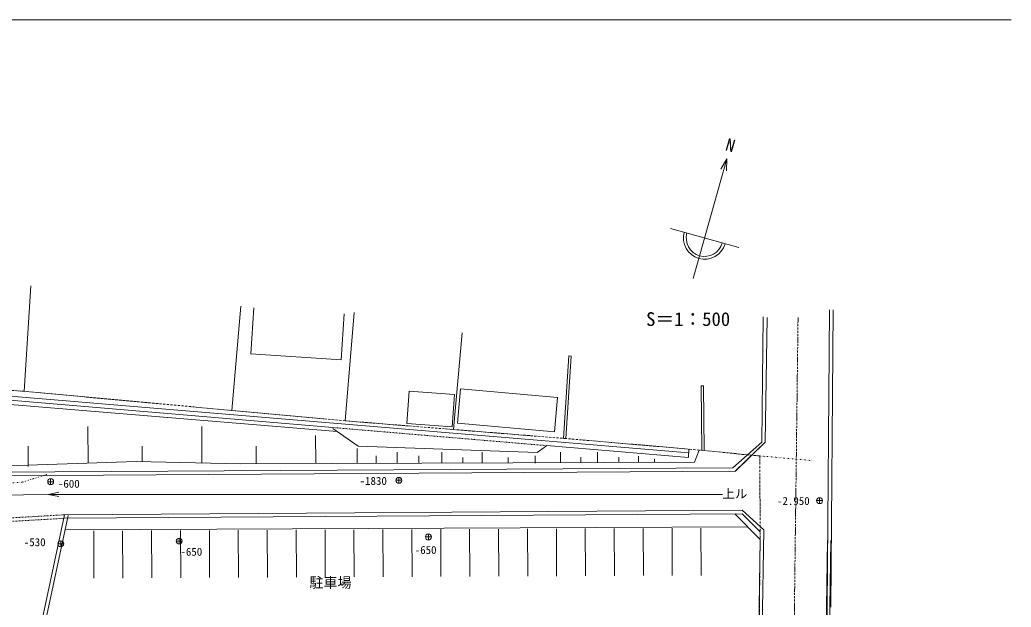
# Model space of a CAD drawing. Units: millimetres, scale not verified. Extents: x -102870 to 102870, y -65571 to 65674.
# Drawn here: x 18885 to 102870, y 12588 to 62332 of the extents above; entities that cross this region are included whole.
import ezdxf
from ezdxf.enums import TextEntityAlignment as Align

# ---------------------------------------------------------------- set-up
doc = ezdxf.new("R2010")
doc.units = ezdxf.units.MM
doc.header["$LTSCALE"] = 300
for name, pattern in [('USER1', [0.925, 0.6, -0.15, 0.025, -0.15]), ('USER16', [1.04164, 0.625, -0.20828, 0.06943, -0.13893]), ('USER2', [0.175, 0.025, -0.15]), ('USER3', [0.41656, 0.20828, -0.20828])]:
    doc.linetypes.add(name, pattern=pattern)
for name, color, linetype, lineweight in [('0-1______', 2, 'Continuous', 18), ('0-2____', 7, 'Continuous', 18), ('0-3_____', 5, 'USER16', 18), ('0-4_______', 2, 'Continuous', 18)]:
    doc.layers.add(name, color=color, linetype=linetype, lineweight=lineweight)
doc.styles.add('ＭＳ ゴシック', font='')
doc.styles.get('ＭＳ ゴシック').set_extended_font_data('MS Gothic')

msp = doc.modelspace()

# ---------------------------------------------------------------- linework, layer by layer
at = {"layer": '0-1______', "color": 3}
for p, q in [((78786.8, 50552.6), (75933.8, 40433.5)), ((78786.8, 50552.6), (78272.6, 49673)), ((78786.8, 50552.6), (78765.8, 49534)), ((74011.1, 44669.3), (79786, 43041.2)), ((36850, 29251.2), (37600, 38081.9)), ((38450, 34031.9), (38704.9, 37931.9)), ((46354.9, 37431.9), (46100, 33531.9)), ((46450.8, 28368.8), (47200, 37531.9)), ((81850, 37181.9), (81739.9, 26558.4)), ((87280, 12591.9), (87480, 37771.9)), ((87580, 12589.6), (87780, 37769.6)), ((56350, 35831.9), (55635.9, 27632)), ((-25975.8, 33841.9), (45406.4, 27801.4)), ((-25969.8, 34151.9), (75550, 25651.9)), ((46100, 33531.9), (38450, 34031.9)), ((65406.9, 33861.9), (64951.2, 26881.8)), ((65606.4, 33848.9), (65150.8, 26868.8)), ((65406.9, 33861.9), (65606.4, 33848.9)), ((76593.4, 31331.9), (76650, 25856.3)), ((76793.4, 31331.9), (76593.4, 31331.9)), ((76793.4, 31331.9), (76850, 25858.4)), ((63492.6, 26270.9), (75537.6, 25251.6)), ((81740, 26571.9), (79280, 24391.9)), ((81740, 26571.9), (79280, 24391.9)), ((79520, 24111.9), (82040, 26571.9)), ((75537.6, 25251.6), (75560, 25974.5)), ((79280, 24391.9), (2530, 23931.9)), ((79500.9, 24093.3), (2531.8, 23631.9)), ((18920, 2771.9), (22680, 20411.9)), ((19213.4, 2709.4), (22973.4, 20349.4)), ((22680, 20411.9), (80086.1, 20791.7)), ((79457.8, 20487.6), (81599.9, 18322.7)), ((80086.1, 20791.7), (81911.8, 19129.3)), ((80528.8, 19405.1), (22715.2, 19138.2)), ((25161.4, 15044.9), (25142.9, 19044.9)), ((27611.3, 15056.2), (27592.9, 19056.2)), ((30061.3, 15067.5), (30042.9, 19067.5)), ((32511.3, 15078.8), (32492.8, 19078.8)), ((34961.3, 15090.1), (34942.8, 19090.1)), ((37411.2, 15101.5), (37392.8, 19101.4)), ((39861.2, 15112.8), (39842.7, 19112.7)), ((42311.2, 15124.1), (42292.7, 19124)), ((42311.2, 15124.1), (42292.7, 19124)), ((44761.2, 15135.4), (44742.7, 19135.4)), ((44761.2, 15135.4), (44742.7, 19135.4)), ((47211.1, 15146.7), (47192.7, 19146.7)), ((49661.1, 15158), (49642.6, 19158)), ((52111.1, 15169.3), (52092.6, 19169.3)), ((54561.1, 15180.6), (54542.6, 19180.6)), ((57011, 15192), (56992.6, 19191.9)), ((59461, 15203.3), (59442.5, 19203.2)), ((61911, 15214.6), (61892.5, 19214.5)), ((64361, 15225.9), (64342.5, 19225.9)), ((66810.9, 15237.2), (66792.5, 19237.2)), ((69260.9, 15248.5), (69242.4, 19248.5)), ((71710.9, 15259.8), (71692.4, 19259.8)), ((74160.9, 15271.1), (74142.4, 19271.1)), ((76610.8, 15282.5), (76592.4, 19282.4)), ((81911.8, 19129.3), (81080.7, -37135.6)), ((81599.9, 18322.7), (80780.8, -37131.2)), ((87299.2, 18238.5), (86573.3, -30908.1)), ((87599.2, 18234.1), (86750.6, -39216.2))]:
    msp.add_line(p, q, dxfattribs=at)
at = {"layer": '0-1______'}
for p, q in [((19250.8, 30868.8), (19820, 39811.9)), ((-26276.9, 33371.6), (45763.1, 27471.9)), ((24661.6, 24793.9), (24642.6, 27880.5)), ((34311.6, 24791), (34292.6, 27877.7)), ((47562, 26217), (45400, 27725.3)), ((43961.6, 24805.4), (43947.4, 27120.4)), ((19600, 24492.1), (19600, 26217.5)), ((29250, 24920.6), (29250, 26214.6)), ((38900, 24737.2), (38900, 26229)), ((47450, 24770.5), (47450, 26027.8)), ((49080, 24770.5), (49080, 25399.2)), ((50850, 24770.5), (50850, 25713.5)), ((52680, 24770.5), (52680, 25399.2)), ((54650, 24770.5), (54650, 25713.5)), ((56420, 24794.8), (56420, 25266.3)), ((58050, 24770.5), (58050, 25713.5)), ((60260, 24794.8), (60260, 25266.3)), ((62550, 24770.5), (62550, 25399.2)), ((64700, 24844.4), (64700, 25713.5)), ((66425, 24844.4), (66425, 25279)), ((67820, 24844.4), (67820, 25713.5)), ((69630, 24844.4), (69630, 25279)), ((71290, 24844.4), (71290, 25381.9)), ((72650, 24844.4), (72650, 25151.9)), ((21281.4, 22131.9), (22200, 22314.4)), ((21281.4, 22131.9), (78410, 22131.9)), ((21281.4, 22131.9), (22200, 21949.5))]:
    msp.add_line(p, q, dxfattribs=at)
at = {"layer": '0-1______', "linetype": 'USER1'}
msp.add_line((84410, 4741.9), (84815.3, 37120), dxfattribs=at)
at = {"layer": '0-1______', "color": 3, "linetype": 'USER3'}
for p, q in [((45406.4, 27801.4), (63492.6, 26270.9)), ((17080, 20088.7), (22680, 20411.9)), ((17080, 19791.9), (22680, 20115.2))]:
    msp.add_line(p, q, dxfattribs=at)
at = {"layer": '0-1______', "linetype": 'USER2'}
msp.add_line((85956, 25006.9), (79477.2, 25587.2), dxfattribs=at)
at = {"layer": '0-1______', "color": 3}
for points in [[(79500.9, 24093.3), (82040, 26571.9), (82211.4, 37131.9)], [(-1050, 24481.9), (9500, 24281.9), (28750, 24931.9), (37550, 24731.9), (76050, 24881.9), (76440.8, 25898.8)], [(22682, 20112), (80080.7, 20491.7), (81599.2, 18957)], [(87020, -40268.1), (86420, -39968.1), (85840, -39048.1), (86520, -30348.1), (87280, 12591.9)]]:
    msp.add_lwpolyline(points, dxfattribs=at)
for points in [[(51880, 30871.9), (55720, 30591.9), (55521.6, 27871.4), (51681.6, 28151.4)], [(56220, 31071.9), (64440, 30351.9), (64186, 27451.9), (55966, 28171.9)]]:
    msp.add_lwpolyline(points, close=True, dxfattribs=at)
at = {"layer": '0-1______'}
for points in [[(47562, 26217), (62710, 25699), (63490, 26240.5)], [(21281.4, 22131.9), (-27058.6, 21494.4), (-26140, 21676.9)]]:
    msp.add_lwpolyline(points, dxfattribs=at)
at = {"layer": '0-1______', "color": 3, "linetype": 'USER2'}
msp.add_lwpolyline([(-26180, 23361.9), (6520.5, 22329), (19100, 23171.9), (21180, 23831.9)], dxfattribs=at)
at = {"layer": '0-1______', "color": 3}
for radius in [1800, 1560]:
    msp.add_arc((76898.5, 43855.3), radius, 164.25482, 344.25482, dxfattribs=at)
at = {"layer": '0-2____', "color": 1}
msp.add_line((-102870, 62331.9), (102870, 62331.9), dxfattribs=at)
at = {"layer": '0-3_____'}
msp.add_lwpolyline([(-81839.2, -36181.2), (-79519.2, -37961.2), (-46829.2, -38621.2), (-36839.2, -38821.2), (-27559.2, -39001.2), (15710.8, -39661.2), (25820.8, -39821.2), (77360.8, -40381.2), (80780.8, -37131.2), (81180.8, -12581.2), (81500.8, 7878.8), (81600.8, 18418.8), (81580.8, 25398.8), (80490.8, 25498.8), (76440.8, 25898.8), (65150.8, 26868.8), (46450.8, 28368.8), (19250.8, 30868.8), (1650.8, 32118.8), (-25799.2, 34568.8), (-45149.2, 36218.8), (-59349.2, 24268.8), (-78559.2, 24198.8)], close=True, dxfattribs=at)
at = {"layer": '0-4_______'}
for p, q in [((51000, 23581.9), (51000, 23081.9)), ((21245.4, 23215.5), (21745.4, 23215.5)), ((21495.4, 23465.5), (21495.4, 22965.5)), ((50750, 23331.9), (51250, 23331.9)), ((86640, 21861.9), (86640, 21361.9)), ((86390, 21611.9), (86890, 21611.9)), ((53250, 18531.9), (53750, 18531.9)), ((53500, 18781.9), (53500, 18281.9)), ((22100, 17951.9), (22600, 17951.9)), ((22350, 18201.9), (22350, 17701.9)), ((32137.8, 18182.9), (32637.8, 18182.9)), ((32387.8, 18432.9), (32387.8, 17932.9))]:
    msp.add_line(p, q, dxfattribs=at)
for centre in [(51000, 23331.9), (21495.4, 23215.5), (86640, 21611.9), (53500, 18531.9), (22350, 17951.9), (32387.8, 18182.9)]:
    msp.add_circle(centre, 250, dxfattribs=at)

# ---------------------------------------------------------------- texts
at = {"layer": '0-1______', "color": 7, "style": 'ＭＳ ゴシック'}
msp.add_text('N', height=1072, rotation=343.983, dxfattribs=at).set_placement((78502.1, 50992.2), align=Align.BOTTOM_LEFT)
for s, height, p in [('S＝1：500', 1162, (71941.3, 36057.4)), ('上ル', 774.9, (78410, 21584.4)), ('駐車場', 871.8, (43418.7, 13976.9))]:
    msp.add_text(s, height=height, dxfattribs=at).set_placement(p, align=Align.BOTTOM_LEFT)
at = {"layer": '0-4_______', "color": 7, "style": 'ＭＳ ゴシック'}
for s, p in [('-1830', (47672.4, 22738.1)), ('-600', (22112.4, 22498.1)), ('-2.950', (83032.4, 21038.1)), ('-530', (19225.4, 17548.1)), ('-650', (52342.4, 16888.1)), ('-650', (32492.4, 16738.1))]:
    msp.add_text(s, height=678, dxfattribs=at).set_placement(p, align=Align.BOTTOM_LEFT)

doc.saveas('drawing.dxf')
